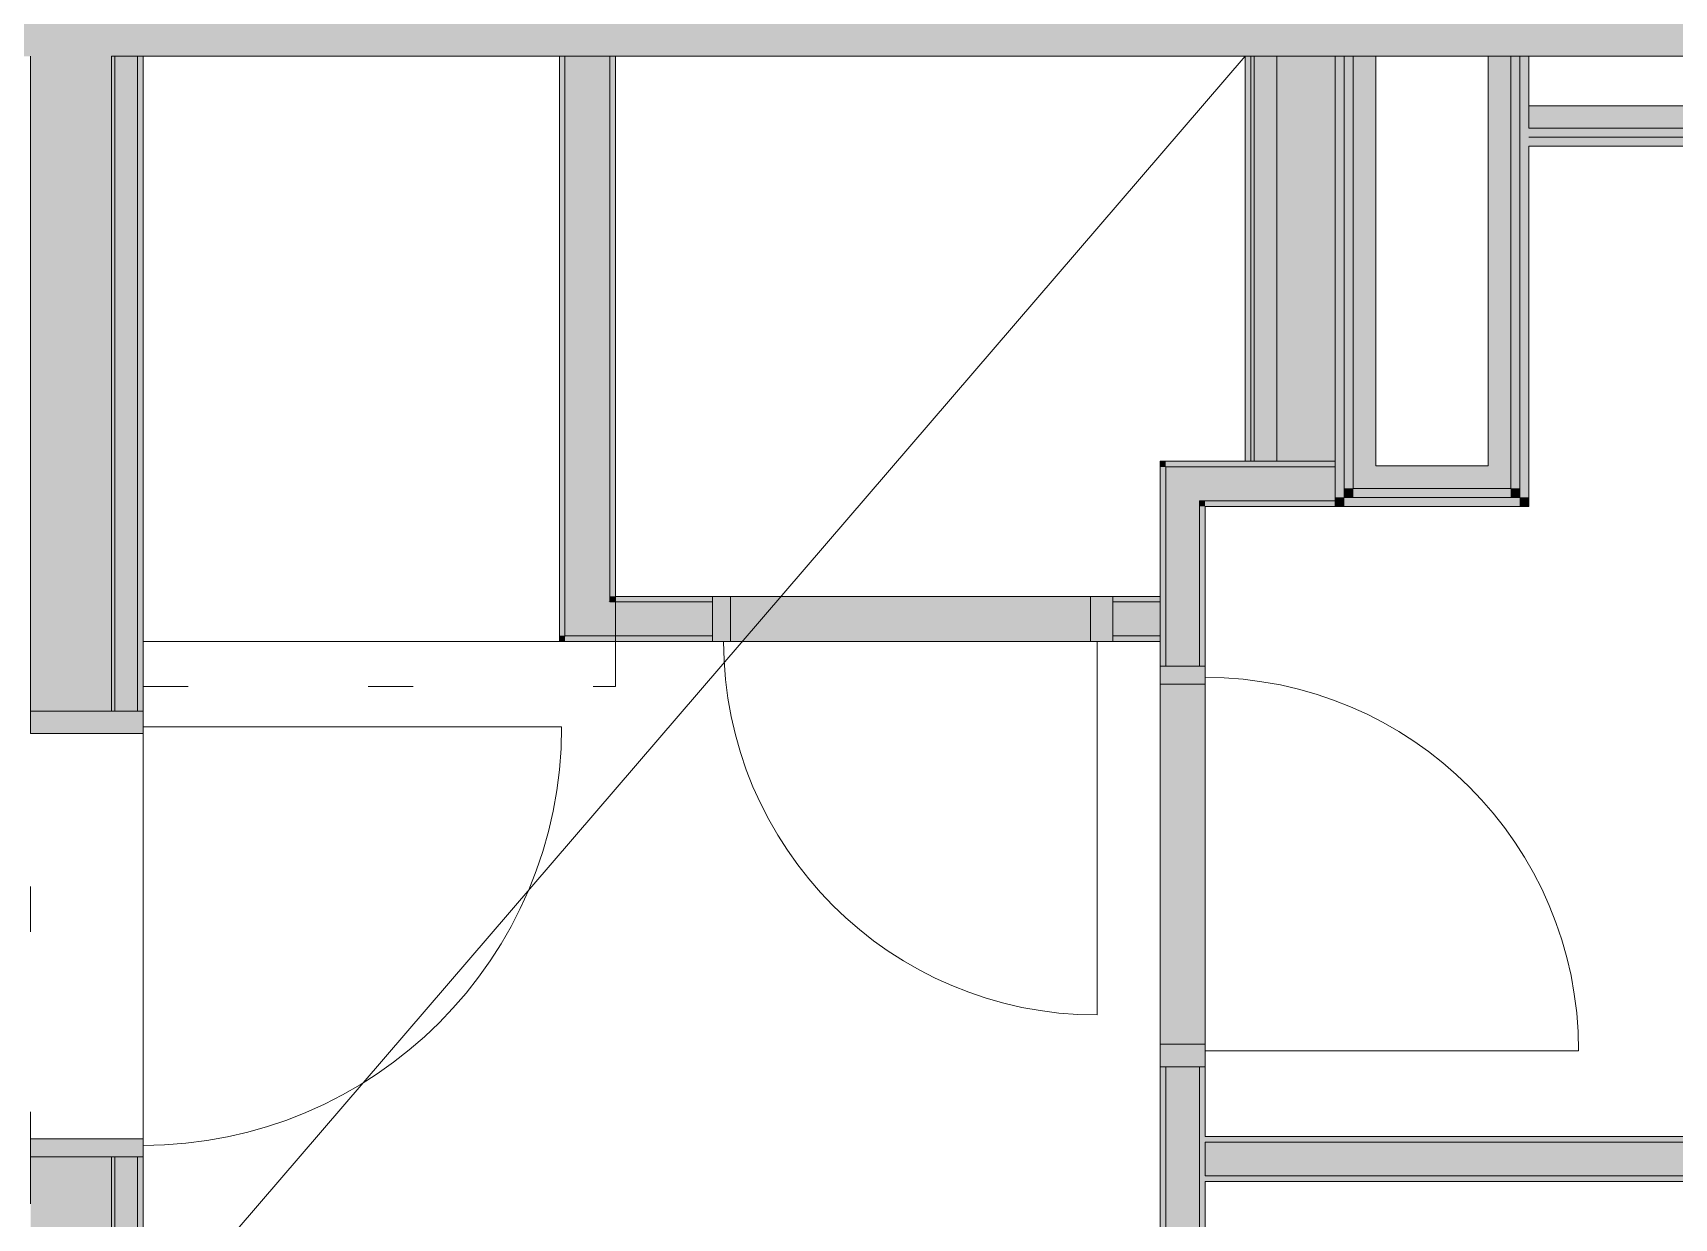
# Model space of a CAD drawing. Header units: metres. Extents: x -3 to 171, y -23 to 41.
# Drawn here: x 146.769 to 150.417, y 26.654 to 29.287 of the extents above; entities that cross this region are included whole.
import ezdxf

# ---------------------------------------------------------------- set-up
doc = ezdxf.new("R2010")
doc.units = ezdxf.units.M
doc.header["$MEASUREMENT"] = 0
doc.linetypes.add('UNSICHTBAR', pattern=[0.4, 0, -0.4])
for name, color, linetype in [('120 Wand Innen tragend', 7, 'Continuous'), ('130 Wand Innen', 7, 'Continuous'), ('170 Schachtwände', 7, 'Continuous'), ('230 Decke abgehaengt', 7, 'Continuous'), ('815 Raumbegrenzung', 7, 'Continuous')]:
    doc.layers.add(name, color=color, linetype=linetype)
doc.linetypes.add('Grenze Grundstück', pattern='A,0,[1,415_260415_PP_VA_1_7 1 DG1.Shx,S=0.00031746,R=0,X=0,Y=0],-0.04,0', length=0.04)

# ---------------------------------------------------------------- blocks, each defined once
blk = doc.blocks.new('Decke_2_2', base_point=(146.7742, 26.2852))
at = {"layer": '230 Decke abgehaengt', "color": 8, "linetype": 'Grenze Grundstück', "lineweight": 13, "ltscale": 200, "flags": 128}
blk.add_lwpolyline([(146.7742, 26.2852), (146.7742, 24.9352), (149.2742, 24.9352), (149.2742, 28.3352), (149.4635, 28.3352), (149.4635, 29.2352), (148.0642, 29.2352), (148.0642, 27.9352), (147.0142, 27.9352), (147.0142, 26.2852)], close=True, dxfattribs=at)
blk = doc.blocks.new('Metall Zargentür Typ3 27[3]_2', base_point=(133.3792, 35.4602))
at = {"layer": '120 Wand Innen tragend', "linetype": 'Continuous', "lineweight": 0, "true_color": 0xffffff}
for points in [[(147.0142, 27.7802), (146.7642, 27.7802), (146.7642, 27.7302), (147.0142, 27.7302)], [(146.7642, 26.7902), (147.0142, 26.7902), (147.0142, 26.8302), (146.7642, 26.8302)]]:
    blk.add_hatch(color=7, dxfattribs=at).paths.add_polyline_path(points)
at = {"layer": '120 Wand Innen tragend', "color": 7, "linetype": 'UNSICHTBAR', "lineweight": 13}
for p, q in [((146.7642, 26.7902), (146.7642, 27.7802)), ((147.0142, 26.7902), (147.0142, 27.7802))]:
    blk.add_line(p, q, dxfattribs=at)
at = {"layer": '120 Wand Innen tragend', "color": 7, "linetype": 'Continuous', "lineweight": 13}
for p, q in [((146.7642, 27.7302), (146.7642, 27.7802)), ((146.7642, 27.7802), (147.0142, 27.7802)), ((146.9442, 27.7802), (146.9517, 27.7802)), ((146.9442, 27.7802), (146.9517, 27.7802)), ((146.9517, 27.7802), (147.0017, 27.7802)), ((146.9517, 27.7802), (147.0017, 27.7802)), ((147.0017, 27.7802), (147.0142, 27.7802)), ((147.0017, 27.7802), (147.0142, 27.7802)), ((147.0142, 27.7802), (147.0142, 27.7302)), ((147.0142, 27.7302), (146.7642, 27.7302)), ((146.7642, 26.7902), (146.7642, 26.8302)), ((146.7642, 26.8302), (147.0142, 26.8302)), ((147.0142, 26.8302), (147.0142, 26.7902)), ((147.0142, 26.7902), (146.7642, 26.7902)), ((146.9442, 26.7902), (146.9517, 26.7902)), ((146.9442, 26.7902), (146.9517, 26.7902)), ((146.9517, 26.7902), (147.0017, 26.7902)), ((146.9517, 26.7902), (147.0017, 26.7902)), ((147.0017, 26.7902), (147.0142, 26.7902)), ((147.0017, 26.7902), (147.0142, 26.7902))]:
    blk.add_line(p, q, dxfattribs=at)
at = {"layer": '120 Wand Innen tragend', "color": 7, "linetype": 'Continuous', "lineweight": 18}
for p, q in [((146.7642, 27.7802), (146.9442, 27.7802)), ((146.7642, 27.7802), (146.9442, 27.7802)), ((146.7642, 26.7902), (146.9442, 26.7902)), ((146.7642, 26.7902), (146.9442, 26.7902))]:
    blk.add_line(p, q, dxfattribs=at)
at = {"layer": '120 Wand Innen tragend', "color": 8, "linetype": 'Continuous', "lineweight": 0}
blk.add_line((147.0142, 27.7452), (147.9442, 27.7452), dxfattribs=at)
blk.add_arc((147.0142, 27.7452), 0.93, 270, 0, dxfattribs=at)
blk = doc.blocks.new('Wand_24_2', base_point=(147.0142, 26.5052))
at = {"layer": '120 Wand Innen tragend', "linetype": 'Continuous', "lineweight": 0, "true_color": 0x000000}
for points in [[(146.7642, 27.7802), (146.9442, 27.7802), (146.9442, 29.2352), (146.7642, 29.2352)], [(146.9517, 29.2352), (146.9517, 27.7802), (147.0017, 27.7802), (147.0017, 29.2352)], [(147.0017, 29.2352), (147.0017, 27.7802), (147.0142, 27.7802), (147.0142, 29.2352)], [(146.7642, 26.6852), (146.9442, 26.6852), (146.9442, 26.7902), (146.7642, 26.7902)], [(146.9517, 26.5502), (147.0017, 26.5142), (147.0017, 26.7902), (146.9517, 26.7902)], [(147.0017, 26.5142), (147.0142, 26.5052), (147.0142, 26.7902), (147.0017, 26.7902)], [(146.7642, 26.5052), (146.9442, 26.5052), (146.9442, 26.5556), (146.7642, 26.6852)], [(146.7642, 26.6852), (146.9442, 26.5556), (146.9442, 26.6852)], [(147.0017, 26.5142), (146.9517, 26.5502), (146.9517, 26.5052), (147.0017, 26.5052)], [(147.0017, 26.5142), (147.0017, 26.5052), (147.0142, 26.5052)]]:
    blk.add_hatch(color=18, dxfattribs=at).paths.add_polyline_path(points)
at = {"layer": '120 Wand Innen tragend', "linetype": 'Continuous', "lineweight": 0, "true_color": 0xffffff}
for points in [[(146.9442, 29.2352), (146.9442, 27.7802), (146.9517, 27.7802), (146.9517, 29.2352)], [(146.9442, 26.5556), (146.9517, 26.5502), (146.9517, 26.7902), (146.9442, 26.7902)], [(146.9517, 26.5502), (146.9442, 26.5556), (146.9442, 26.5052), (146.9517, 26.5052)]]:
    blk.add_hatch(color=7, dxfattribs=at).paths.add_polyline_path(points)
at = {"layer": '120 Wand Innen tragend', "color": 7, "linetype": 'Continuous', "lineweight": 18}
for p, q in [((146.9442, 27.7802), (146.9442, 29.2352)), ((146.7642, 27.7802), (146.9442, 27.7802)), ((146.7642, 26.7902), (146.9442, 26.7902)), ((146.9442, 26.6852), (146.9442, 26.7902)), ((146.9442, 26.5556), (146.9442, 26.6852)), ((146.9442, 26.5556), (146.9442, 26.5052))]:
    blk.add_line(p, q, dxfattribs=at)
at = {"layer": '120 Wand Innen tragend', "color": 7, "linetype": 'Continuous', "lineweight": 13}
for p, q in [((146.9517, 27.7802), (146.9517, 29.2352)), ((147.0017, 27.7802), (147.0017, 29.2352)), ((146.9442, 27.7802), (146.9517, 27.7802)), ((146.9517, 27.7802), (147.0017, 27.7802)), ((147.0017, 27.7802), (147.0142, 27.7802)), ((146.9442, 26.7902), (146.9517, 26.7902)), ((146.9517, 26.5502), (146.9517, 26.7902)), ((146.9517, 26.7902), (147.0017, 26.7902)), ((147.0017, 26.5142), (147.0017, 26.7902)), ((147.0017, 26.7902), (147.0142, 26.7902)), ((146.9517, 26.5502), (146.9517, 26.5052)), ((147.0017, 26.5142), (147.0017, 26.5052))]:
    blk.add_line(p, q, dxfattribs=at)
at = {"layer": '120 Wand Innen tragend', "color": 7, "linetype": 'Continuous', "lineweight": 18, "flags": 128}
for points in [[(146.7642, 29.2352), (146.7642, 27.7802)], [(146.7642, 26.7902), (146.7642, 26.6852)], [(146.9442, 26.5052), (146.7642, 26.5052)]]:
    blk.add_lwpolyline(points, dxfattribs=at)
at = {"layer": '120 Wand Innen tragend', "color": 7, "linetype": 'Continuous', "lineweight": 13, "flags": 128}
for points in [[(146.9517, 29.2352), (146.9442, 29.2352)], [(147.0017, 29.2352), (146.9517, 29.2352)], [(147.0142, 29.2352), (147.0017, 29.2352)], [(147.0142, 27.7802), (147.0142, 29.2352)], [(147.0142, 26.5052), (147.0142, 26.7902)], [(146.9517, 26.5052), (146.9442, 26.5052)], [(147.0017, 26.5052), (146.9517, 26.5052)], [(147.0142, 26.5052), (147.0017, 26.5052)]]:
    blk.add_lwpolyline(points, dxfattribs=at)
at = {"layer": '120 Wand Innen tragend', "color": 7, "linetype": 'Continuous', "lineweight": 13}
blk.add_blockref('Metall Zargentür Typ3 27[3]_2', (133.3792, 35.4602), dxfattribs=at)
blk = doc.blocks.new('Wand_29_2', base_point=(145.6492, 29.4152))
at = {"layer": '120 Wand Innen tragend', "linetype": 'Continuous', "lineweight": 0, "true_color": 0x000000}
blk.add_hatch(color=18, dxfattribs=at).paths.add_polyline_path([(149.7642, 29.4152), (146.7017, 29.4152), (146.7017, 29.2352), (149.7642, 29.2352)])
at = {"layer": '120 Wand Innen tragend', "color": 7, "linetype": 'Continuous', "lineweight": 18, "flags": 128}
blk.add_lwpolyline([(146.9442, 29.2352), (149.7642, 29.2352)], dxfattribs=at)
blk = doc.blocks.new('Wand_38_2', base_point=(149.274, 26.7352))
at = {"layer": '130 Wand Innen', "linetype": 'Continuous', "lineweight": 0, "true_color": 0x000000}
for points in [[(152.0255, 26.8352), (149.3742, 26.8352), (149.3742, 26.8227), (152.0254, 26.8227)], [(149.3742, 26.7477), (152.0252, 26.7477), (152.0254, 26.8227), (149.3742, 26.8227)], [(149.3742, 26.7352), (152.0251, 26.7352), (152.0252, 26.7477), (149.3742, 26.7477)]]:
    blk.add_hatch(color=18, dxfattribs=at).paths.add_polyline_path(points)
at = {"layer": '130 Wand Innen', "color": 7, "linetype": 'Continuous', "lineweight": 18}
for p, q in [((152.0254, 26.8227), (149.3742, 26.8227)), ((149.3742, 26.8227), (149.3742, 26.7477)), ((149.3742, 26.7477), (152.0252, 26.7477))]:
    blk.add_line(p, q, dxfattribs=at)
at = {"layer": '130 Wand Innen', "color": 7, "linetype": 'Continuous', "lineweight": 18, "flags": 128}
for points in [[(149.274, 26.8352), (149.274, 26.7352)], [(151.9233, 26.8352), (149.3742, 26.8352)], [(152.0255, 26.8352), (151.9358, 26.8352)], [(152.0251, 26.7352), (152.0255, 26.8352)], [(149.3742, 26.7352), (152.0251, 26.7352)]]:
    blk.add_lwpolyline(points, dxfattribs=at)
blk = doc.blocks.new('Metall Zargentür Typ3 27[7]_2', base_point=(133.3792, 35.4602))
at = {"layer": '130 Wand Innen', "linetype": 'Continuous', "lineweight": 0, "true_color": 0xffffff}
for points in [[(149.2742, 27.8802), (149.2742, 27.8402), (149.3742, 27.8402), (149.3742, 27.8802)], [(149.3742, 26.9902), (149.3742, 27.0402), (149.2742, 27.0402), (149.2742, 26.9902)]]:
    blk.add_hatch(color=7, dxfattribs=at).paths.add_polyline_path(points)
at = {"layer": '130 Wand Innen', "color": 7, "linetype": 'Grenze Grundstück', "lineweight": 13, "ltscale": 200}
for p, q in [((149.2742, 27.8802), (149.2742, 26.9902)), ((149.3742, 27.8802), (149.3742, 26.9902))]:
    blk.add_line(p, q, dxfattribs=at)
at = {"layer": '130 Wand Innen', "color": 7, "linetype": 'Continuous', "lineweight": 13}
for p, q in [((149.2742, 27.8802), (149.2742, 27.8402)), ((149.3742, 27.8802), (149.2742, 27.8802)), ((149.3742, 27.8402), (149.3742, 27.8802)), ((149.2742, 27.8402), (149.3742, 27.8402)), ((149.3742, 27.0402), (149.2742, 27.0402)), ((149.2742, 27.0402), (149.2742, 26.9902)), ((149.3742, 26.9902), (149.3742, 27.0402)), ((149.2742, 26.9902), (149.3742, 26.9902))]:
    blk.add_line(p, q, dxfattribs=at)
at = {"layer": '130 Wand Innen', "color": 7, "linetype": 'Continuous', "lineweight": 18}
for p, q in [((149.2742, 27.8802), (149.2867, 27.8802)), ((149.2742, 27.8802), (149.2867, 27.8802)), ((149.2867, 27.8802), (149.3617, 27.8802)), ((149.2867, 27.8802), (149.3617, 27.8802)), ((149.3617, 27.8802), (149.3742, 27.8802)), ((149.3617, 27.8802), (149.3742, 27.8802)), ((149.2742, 26.9902), (149.2867, 26.9902)), ((149.2742, 26.9902), (149.2867, 26.9902)), ((149.2867, 26.9902), (149.3617, 26.9902)), ((149.2867, 26.9902), (149.3617, 26.9902)), ((149.3617, 26.9902), (149.3742, 26.9902)), ((149.3617, 26.9902), (149.3742, 26.9902))]:
    blk.add_line(p, q, dxfattribs=at)
at = {"layer": '130 Wand Innen', "color": 8, "linetype": 'Continuous', "lineweight": 0}
blk.add_line((149.3742, 27.0252), (150.2042, 27.0252), dxfattribs=at)
blk.add_arc((149.3742, 27.0252), 0.83, 0, 90, dxfattribs=at)
blk = doc.blocks.new('Wand_39_2', base_point=(149.2742, 28.2352))
at = {"layer": '130 Wand Innen', "linetype": 'Continuous', "lineweight": 0, "true_color": 0x000000}
for points in [[(149.2742, 28.3352), (149.2867, 28.3227), (149.2867, 28.3352)], [(149.2867, 28.3227), (149.2742, 28.3352), (149.2742, 28.3227)], [(149.2742, 28.3227), (149.2742, 27.8802), (149.2867, 27.8802), (149.2867, 28.3227)], [(149.2867, 28.3227), (149.3617, 28.2477), (149.3617, 28.3227)], [(149.3617, 28.2477), (149.2867, 28.3227), (149.2867, 28.2477)], [(149.3617, 28.2477), (149.2867, 28.2477), (149.2867, 27.8802), (149.3617, 27.8802)], [(149.3617, 28.2477), (149.3742, 28.2352), (149.3742, 28.2477)], [(149.3742, 28.2352), (149.3617, 28.2477), (149.3617, 28.2352)], [(149.3742, 28.2352), (149.3617, 28.2352), (149.3617, 27.8802), (149.3742, 27.8802)], [(149.2867, 26.9902), (149.2742, 26.9902), (149.2742, 26.0345), (149.2867, 26.0345)], [(149.3617, 26.9902), (149.2867, 26.9902), (149.2867, 26.0345), (149.3617, 26.0345)], [(149.3742, 26.9902), (149.3617, 26.9902), (149.3617, 26.0345), (149.3742, 26.0345)]]:
    blk.add_hatch(color=18, dxfattribs=at).paths.add_polyline_path(points)
at = {"layer": '130 Wand Innen', "linetype": 'Continuous', "lineweight": 13, "true_color": 0xe8e2dc}
blk.add_hatch(color=254, dxfattribs=at).paths.add_polyline_path([(149.2742, 26.9902), (149.3742, 26.9902), (149.3742, 27.8802), (149.2742, 27.8802)])
at = {"layer": '130 Wand Innen', "color": 7, "linetype": 'Continuous', "lineweight": 18}
for p, q in [((149.3617, 28.3227), (149.2867, 28.3227)), ((149.2867, 28.3227), (149.2867, 28.2477)), ((149.2867, 28.2477), (149.2867, 27.8802)), ((149.3742, 28.2477), (149.3617, 28.2477)), ((149.3617, 27.8802), (149.3617, 28.2477)), ((149.2742, 27.8802), (149.2867, 27.8802)), ((149.2867, 27.8802), (149.3617, 27.8802)), ((149.3617, 27.8802), (149.3742, 27.8802)), ((149.2742, 26.9902), (149.2867, 26.9902)), ((149.2867, 26.9902), (149.2867, 26.0345)), ((149.2867, 26.9902), (149.3617, 26.9902)), ((149.3617, 26.0345), (149.3617, 26.9902)), ((149.3617, 26.9902), (149.3742, 26.9902))]:
    blk.add_line(p, q, dxfattribs=at)
at = {"layer": '130 Wand Innen', "color": 7, "linetype": 'Continuous', "lineweight": 18, "flags": 128}
for points in [[(149.2742, 28.3352), (149.2867, 28.3352)], [(149.2742, 28.3352), (149.2742, 28.0352)], [(149.3742, 27.8802), (149.3742, 28.2352)], [(149.2742, 28.0227), (149.2742, 27.9477)], [(149.2742, 27.9352), (149.2742, 27.8802)], [(149.2742, 26.9902), (149.2742, 26.8352)], [(149.3742, 26.8352), (149.3742, 26.9902)], [(149.2742, 26.8227), (149.2742, 26.7477)], [(149.3742, 26.7477), (149.3742, 26.8227)], [(149.2742, 26.7352), (149.2742, 26.0345)], [(149.3742, 26.0345), (149.3742, 26.7352)]]:
    blk.add_lwpolyline(points, dxfattribs=at)
at = {"layer": '130 Wand Innen', "color": 7, "linetype": 'Continuous', "lineweight": 13}
blk.add_blockref('Metall Zargentür Typ3 27[7]_2', (133.3792, 35.4602), dxfattribs=at)
blk = doc.blocks.new('Wand_54_2', base_point=(149.4635, 28.3352))
at = {"layer": '130 Wand Innen', "linetype": 'Continuous', "lineweight": 0, "true_color": 0x000000}
for points in [[(149.4635, 29.2352), (149.4635, 28.3352), (149.476, 28.3352), (149.476, 29.2352)], [(149.4835, 29.2352), (149.4835, 28.3352), (149.5335, 28.3352), (149.5335, 29.2352)]]:
    blk.add_hatch(color=18, dxfattribs=at).paths.add_polyline_path(points)
at = {"layer": '130 Wand Innen', "linetype": 'Continuous', "lineweight": 0, "true_color": 0xffffff}
for points in [[(149.476, 29.2352), (149.476, 28.3352), (149.4835, 28.3352), (149.4835, 29.2352)], [(149.5335, 29.2352), (149.5335, 28.3352), (149.6635, 28.3352), (149.6635, 29.2352)]]:
    blk.add_hatch(color=7, dxfattribs=at).paths.add_polyline_path(points)
at = {"layer": '130 Wand Innen', "color": 7, "linetype": 'Continuous', "lineweight": 18}
for p, q in [((149.476, 29.2352), (149.476, 28.3352)), ((149.4835, 29.2352), (149.4835, 28.3352)), ((149.5335, 29.2352), (149.5335, 28.3352))]:
    blk.add_line(p, q, dxfattribs=at)
at = {"layer": '130 Wand Innen', "color": 7, "linetype": 'Continuous', "lineweight": 18, "flags": 128}
for points in [[(149.6635, 29.2352), (149.4635, 29.2352)], [(149.4635, 29.2352), (149.4635, 28.3352)], [(149.6635, 28.3352), (149.6635, 29.2352)], [(149.4635, 28.3352), (149.6635, 28.3352)]]:
    blk.add_lwpolyline(points, dxfattribs=at)
blk = doc.blocks.new('Wand_55_2', base_point=(149.2742, 28.2352))
at = {"layer": '130 Wand Innen', "linetype": 'Continuous', "lineweight": 0, "true_color": 0x000000}
for points in [[(149.2867, 28.3227), (149.6635, 28.3227), (149.6635, 28.3352), (149.2867, 28.3352)], [(149.3617, 28.2477), (149.6635, 28.2477), (149.6635, 28.3227), (149.3617, 28.3227)], [(149.3742, 28.2352), (149.6635, 28.2352), (149.6635, 28.2477), (149.3742, 28.2477)]]:
    blk.add_hatch(color=18, dxfattribs=at).paths.add_polyline_path(points)
at = {"layer": '130 Wand Innen', "color": 7, "linetype": 'Continuous', "lineweight": 18}
for p, q in [((149.3617, 28.3227), (149.2867, 28.3227)), ((149.6635, 28.3227), (149.3617, 28.3227)), ((149.3742, 28.2477), (149.3617, 28.2477)), ((149.3742, 28.2477), (149.6635, 28.2477))]:
    blk.add_line(p, q, dxfattribs=at)
at = {"layer": '130 Wand Innen', "color": 7, "linetype": 'Continuous', "lineweight": 18, "flags": 128}
for points in [[(149.6635, 28.3352), (149.2867, 28.3352)], [(149.6635, 28.3227), (149.6635, 28.3352)], [(149.6635, 28.2477), (149.6635, 28.3227)], [(149.3742, 28.2352), (149.6635, 28.2352)], [(149.6635, 28.2352), (149.6635, 28.2477)]]:
    blk.add_lwpolyline(points, dxfattribs=at)
blk = doc.blocks.new('Wand_56_2', base_point=(148.0642, 27.9352))
at = {"layer": '130 Wand Innen', "linetype": 'Continuous', "lineweight": 0, "true_color": 0x000000}
for points in [[(147.9517, 27.9477), (147.9517, 29.2352), (147.9392, 29.2352), (147.9392, 27.9477)], [(148.0486, 28.0227), (148.0517, 28.0252), (148.0517, 29.2352), (147.9517, 29.2352), (147.9517, 28.0227)], [(148.0642, 28.0352), (148.0642, 29.2352), (148.0517, 29.2352), (148.0517, 28.0352)], [(147.9517, 28.0227), (147.9517, 27.9477), (147.9548, 27.9477), (148.0486, 28.0227)], [(148.0517, 28.0227), (148.0486, 28.0227), (147.9548, 27.9477), (148.0517, 27.9477)], [(148.0517, 28.0252), (148.0486, 28.0227), (148.0517, 28.0227)], [(148.0642, 28.0352), (148.0517, 28.0252), (148.0517, 28.0227), (148.0642, 28.0227)], [(148.0517, 28.0252), (148.0642, 28.0352), (148.0517, 28.0352)], [(147.9517, 27.9477), (147.9392, 27.9477), (147.9392, 27.9352), (147.9517, 27.9452)], [(147.9392, 27.9352), (147.9517, 27.9352), (147.9517, 27.9452)]]:
    blk.add_hatch(color=18, dxfattribs=at).paths.add_polyline_path(points)
at = {"layer": '130 Wand Innen', "color": 7, "linetype": 'Continuous', "lineweight": 18}
for p, q in [((147.9517, 29.2352), (147.9517, 28.0227)), ((148.0517, 28.0252), (148.0517, 29.2352)), ((147.9517, 28.0227), (147.9517, 27.9477)), ((148.0517, 28.0227), (148.0517, 28.0252)), ((148.0517, 28.0227), (148.0642, 28.0227)), ((147.9548, 27.9477), (147.9517, 27.9477)), ((147.9548, 27.9477), (148.0517, 27.9477))]:
    blk.add_line(p, q, dxfattribs=at)
at = {"layer": '130 Wand Innen', "color": 7, "linetype": 'Continuous', "lineweight": 18, "flags": 128}
for points in [[(147.9517, 29.2352), (147.9392, 29.2352)], [(147.9392, 29.2352), (147.9392, 27.9352)], [(148.0517, 29.2352), (147.9517, 29.2352)], [(148.0642, 29.2352), (148.0517, 29.2352)], [(148.0642, 28.0352), (148.0642, 29.2352)], [(147.9392, 27.9352), (147.9517, 27.9352)]]:
    blk.add_lwpolyline(points, dxfattribs=at)
blk = doc.blocks.new('Metall Zargentür Typ3 27[17]_2', base_point=(133.3792, 35.4602))
at = {"layer": '130 Wand Innen', "linetype": 'Continuous', "lineweight": 0, "true_color": 0xffffff}
for points in [[(148.2792, 28.0352), (148.2792, 27.9352), (148.3192, 27.9352), (148.3192, 28.0352)], [(149.1692, 27.9352), (149.1692, 28.0352), (149.1192, 28.0352), (149.1192, 27.9352)]]:
    blk.add_hatch(color=7, dxfattribs=at).paths.add_polyline_path(points)
at = {"layer": '130 Wand Innen', "color": 7, "linetype": 'Grenze Grundstück', "lineweight": 13, "ltscale": 200}
for p, q in [((148.2792, 28.0352), (149.1692, 28.0352)), ((148.2792, 27.9352), (149.1692, 27.9352))]:
    blk.add_line(p, q, dxfattribs=at)
at = {"layer": '130 Wand Innen', "color": 7, "linetype": 'Continuous', "lineweight": 13}
for p, q in [((148.2792, 28.0352), (148.3192, 28.0352)), ((148.2792, 27.9352), (148.2792, 28.0352)), ((148.3192, 28.0352), (148.3192, 27.9352)), ((149.1192, 27.9352), (149.1192, 28.0352)), ((149.1192, 28.0352), (149.1692, 28.0352)), ((149.1692, 28.0352), (149.1692, 27.9352)), ((148.3192, 27.9352), (148.2792, 27.9352)), ((149.1692, 27.9352), (149.1192, 27.9352))]:
    blk.add_line(p, q, dxfattribs=at)
at = {"layer": '130 Wand Innen', "color": 7, "linetype": 'Continuous', "lineweight": 18}
for p, q in [((148.2792, 28.0227), (148.2792, 28.0352)), ((148.2792, 28.0227), (148.2792, 28.0352)), ((148.2792, 27.9477), (148.2792, 28.0227)), ((148.2792, 27.9477), (148.2792, 28.0227)), ((149.1692, 28.0227), (149.1692, 28.0352)), ((149.1692, 28.0227), (149.1692, 28.0352)), ((149.1692, 27.9477), (149.1692, 28.0227)), ((149.1692, 27.9477), (149.1692, 28.0227)), ((148.2792, 27.9352), (148.2792, 27.9477)), ((148.2792, 27.9352), (148.2792, 27.9477)), ((149.1692, 27.9352), (149.1692, 27.9477)), ((149.1692, 27.9352), (149.1692, 27.9477))]:
    blk.add_line(p, q, dxfattribs=at)
at = {"layer": '130 Wand Innen', "color": 8, "linetype": 'Continuous', "lineweight": 0}
blk.add_line((149.1342, 27.9352), (149.1342, 27.1052), dxfattribs=at)
blk.add_arc((149.1342, 27.9352), 0.83, 180, 270, dxfattribs=at)
blk = doc.blocks.new('Wand_57_2', base_point=(148.0642, 27.9352))
at = {"layer": '130 Wand Innen', "linetype": 'Continuous', "lineweight": 0, "true_color": 0x000000}
for points in [[(148.0517, 27.9477), (148.2792, 27.9477), (148.2792, 28.0227), (148.0517, 28.0227)], [(148.0642, 28.0352), (148.0642, 28.0227), (148.2792, 28.0227), (148.2792, 28.0352)], [(149.1692, 28.0352), (149.1692, 28.0227), (149.2742, 28.0227), (149.2742, 28.0352)], [(149.1692, 27.9477), (149.2742, 27.9477), (149.2742, 28.0227), (149.1692, 28.0227)], [(147.9517, 27.9477), (147.9517, 27.9452), (147.9548, 27.9477)], [(147.9517, 27.9452), (147.9517, 27.9352), (148.2792, 27.9352), (148.2792, 27.9477), (147.9548, 27.9477)], [(149.2742, 27.9477), (149.1692, 27.9477), (149.1692, 27.9352), (149.2742, 27.9352)]]:
    blk.add_hatch(color=18, dxfattribs=at).paths.add_polyline_path(points)
at = {"layer": '130 Wand Innen', "linetype": 'Continuous', "lineweight": 13, "true_color": 0xe8e2dc}
blk.add_hatch(color=254, dxfattribs=at).paths.add_polyline_path([(149.1692, 27.9352), (149.1692, 28.0352), (148.2792, 28.0352), (148.2792, 27.9352)])
at = {"layer": '130 Wand Innen', "color": 7, "linetype": 'Continuous', "lineweight": 18}
for p, q in [((148.0517, 28.0227), (148.0642, 28.0227)), ((148.2792, 28.0227), (148.0642, 28.0227)), ((148.2792, 28.0227), (148.2792, 28.0352)), ((148.2792, 27.9477), (148.2792, 28.0227)), ((149.1692, 28.0227), (149.1692, 28.0352)), ((149.2742, 28.0227), (149.1692, 28.0227)), ((149.1692, 27.9477), (149.1692, 28.0227)), ((147.9548, 27.9477), (147.9517, 27.9477)), ((147.9548, 27.9477), (148.0517, 27.9477)), ((148.0517, 27.9477), (148.2792, 27.9477)), ((148.2792, 27.9352), (148.2792, 27.9477)), ((149.1692, 27.9477), (149.2742, 27.9477)), ((149.1692, 27.9352), (149.1692, 27.9477))]:
    blk.add_line(p, q, dxfattribs=at)
at = {"layer": '130 Wand Innen', "color": 7, "linetype": 'Continuous', "lineweight": 18, "flags": 128}
for points in [[(148.2792, 28.0352), (148.0642, 28.0352)], [(149.2742, 28.0352), (149.1692, 28.0352)], [(149.2742, 27.9477), (149.2742, 28.0227)], [(147.9517, 27.9352), (148.2792, 27.9352)], [(149.1692, 27.9352), (149.2742, 27.9352)]]:
    blk.add_lwpolyline(points, dxfattribs=at)
at = {"layer": '130 Wand Innen', "color": 7, "linetype": 'Continuous', "lineweight": 13}
blk.add_blockref('Metall Zargentür Typ3 27[17]_2', (133.3792, 35.4602), dxfattribs=at)
blk = doc.blocks.new('Wand_62_2', base_point=(149.7642, 29.4152))
at = {"layer": '120 Wand Innen tragend', "linetype": 'Continuous', "lineweight": 0, "true_color": 0x000000}
blk.add_hatch(color=18, dxfattribs=at).paths.add_polyline_path([(149.7642, 29.2352), (152.0335, 29.2352), (152.0341, 29.4152), (149.7642, 29.4152)])
at = {"layer": '120 Wand Innen tragend', "color": 7, "linetype": 'Continuous', "lineweight": 18, "flags": 128}
for points in [[(152.0341, 29.4152), (149.7642, 29.4152)], [(149.7642, 29.2352), (152.0335, 29.2352)]]:
    blk.add_lwpolyline(points, dxfattribs=at)
blk = doc.blocks.new('Wand_78_2', base_point=(150.0935, 28.2352))
at = {"layer": '170 Schachtwände', "linetype": 'Continuous', "lineweight": 0, "true_color": 0x000000}
for points in [[(150.0535, 28.3252), (150.0535, 29.2352), (150.0035, 29.2352), (150.0035, 28.3252)], [(150.0735, 28.2752), (150.0735, 29.2352), (150.0535, 29.2352), (150.0535, 28.2752)], [(150.0935, 28.2552), (150.0935, 29.2352), (150.0735, 29.2352), (150.0735, 28.2552)], [(150.0035, 28.2752), (150.0535, 28.2752), (150.0035, 28.3252)], [(150.0035, 28.3252), (150.0535, 28.2752), (150.0535, 28.3252)], [(150.0535, 28.2552), (150.0735, 28.2552), (150.0535, 28.2752)], [(150.0535, 28.2752), (150.0735, 28.2552), (150.0735, 28.2752)], [(150.0735, 28.2352), (150.0935, 28.2352), (150.0735, 28.2552)], [(150.0735, 28.2552), (150.0935, 28.2352), (150.0935, 28.2552)]]:
    blk.add_hatch(color=18, dxfattribs=at).paths.add_polyline_path(points)
at = {"layer": '170 Schachtwände', "color": 7, "linetype": 'Continuous', "lineweight": 18}
for p, q in [((150.0535, 28.3252), (150.0535, 29.2352)), ((150.0735, 28.2752), (150.0735, 29.2352)), ((150.0535, 28.2752), (150.0535, 28.3252)), ((150.0035, 28.2752), (150.0535, 28.2752)), ((150.0735, 28.2552), (150.0735, 28.2752))]:
    blk.add_line(p, q, dxfattribs=at)
at = {"layer": '170 Schachtwände', "color": 7, "linetype": 'Continuous', "lineweight": 18, "flags": 128}
for points in [[(150.0535, 29.2352), (150.0035, 29.2352)], [(150.0035, 29.2352), (150.0035, 28.3252)], [(150.0735, 29.2352), (150.0535, 29.2352)], [(150.0935, 29.2352), (150.0735, 29.2352)], [(150.0935, 29.0752), (150.0935, 29.2352)], [(150.0935, 28.2352), (150.0935, 29.0352)], [(150.0935, 28.2352), (150.0735, 28.2352)]]:
    blk.add_lwpolyline(points, dxfattribs=at)
blk = doc.blocks.new('Wand_79_2', base_point=(149.6635, 28.2352))
at = {"layer": '170 Schachtwände', "linetype": 'Continuous', "lineweight": 0, "true_color": 0x000000}
for points in [[(149.6835, 28.2552), (149.6835, 29.2352), (149.6635, 29.2352), (149.6635, 28.2552)], [(149.7035, 28.2752), (149.7035, 29.2352), (149.6835, 29.2352), (149.6835, 28.2752)], [(149.7535, 28.3252), (149.7535, 29.2352), (149.7035, 29.2352), (149.7035, 28.3252)], [(149.7535, 28.3252), (149.7035, 28.2752), (149.7535, 28.2752)], [(149.7035, 28.3252), (149.7035, 28.2752), (149.7535, 28.3252)], [(149.6835, 28.2552), (149.7035, 28.2552), (149.7035, 28.2752)], [(149.6835, 28.2752), (149.6835, 28.2552), (149.7035, 28.2752)], [(149.6635, 28.2352), (149.6835, 28.2352), (149.6835, 28.2552)], [(149.6635, 28.2552), (149.6635, 28.2352), (149.6835, 28.2552)]]:
    blk.add_hatch(color=18, dxfattribs=at).paths.add_polyline_path(points)
at = {"layer": '170 Schachtwände', "color": 7, "linetype": 'Continuous', "lineweight": 18}
for p, q in [((149.6835, 29.2352), (149.6835, 28.2752)), ((149.7035, 29.2352), (149.7035, 28.3252)), ((149.7035, 28.3252), (149.7035, 28.2752)), ((149.6835, 28.2752), (149.6835, 28.2552)), ((149.7035, 28.2752), (149.7535, 28.2752))]:
    blk.add_line(p, q, dxfattribs=at)
at = {"layer": '170 Schachtwände', "color": 7, "linetype": 'Continuous', "lineweight": 18, "flags": 128}
for points in [[(149.6635, 29.2352), (149.6835, 29.2352)], [(149.6635, 29.2352), (149.6635, 28.2352)], [(149.6835, 29.2352), (149.7035, 29.2352)], [(149.7035, 29.2352), (149.7535, 29.2352)], [(149.7535, 28.3252), (149.7535, 29.2352)], [(149.6635, 28.2352), (149.6835, 28.2352)]]:
    blk.add_lwpolyline(points, dxfattribs=at)
blk = doc.blocks.new('Wand_80_2', base_point=(150.0935, 28.2352))
at = {"layer": '170 Schachtwände', "linetype": 'Continuous', "lineweight": 0, "true_color": 0x000000}
for points in [[(150.0035, 28.3252), (149.7535, 28.3252), (149.7535, 28.2752), (150.0035, 28.2752)], [(149.7035, 28.2552), (150.0535, 28.2552), (150.0535, 28.2752), (149.7035, 28.2752)], [(149.6835, 28.2352), (150.0735, 28.2352), (150.0735, 28.2552), (149.6835, 28.2552)]]:
    blk.add_hatch(color=18, dxfattribs=at).paths.add_polyline_path(points)
at = {"layer": '170 Schachtwände', "color": 7, "linetype": 'Continuous', "lineweight": 18}
for p, q in [((149.7035, 28.2752), (149.7535, 28.2752)), ((149.7535, 28.2752), (150.0035, 28.2752)), ((150.0035, 28.2752), (150.0535, 28.2752)), ((149.6835, 28.2552), (149.7035, 28.2552)), ((149.7035, 28.2552), (150.0535, 28.2552)), ((150.0535, 28.2552), (150.0735, 28.2552))]:
    blk.add_line(p, q, dxfattribs=at)
at = {"layer": '170 Schachtwände', "color": 7, "linetype": 'Continuous', "lineweight": 18, "flags": 128}
for points in [[(150.0035, 28.3252), (149.7535, 28.3252)], [(149.6835, 28.2352), (150.0735, 28.2352)]]:
    blk.add_lwpolyline(points, dxfattribs=at)
blk = doc.blocks.new('Wand_113_2', base_point=(150.0935, 29.0352))
at = {"layer": '170 Schachtwände', "linetype": 'Continuous', "lineweight": 0, "true_color": 0x000000}
for points in [[(150.0935, 29.0752), (151.8335, 29.0752), (151.8335, 29.1252), (150.0935, 29.1252)], [(150.0935, 29.0552), (151.8335, 29.0552), (151.8335, 29.0752), (150.0935, 29.0752)], [(150.0935, 29.0352), (151.8335, 29.0352), (151.8335, 29.0552), (150.0935, 29.0552)]]:
    blk.add_hatch(color=18, dxfattribs=at).paths.add_polyline_path(points)
at = {"layer": '170 Schachtwände', "color": 7, "linetype": 'Continuous', "lineweight": 18}
for p, q in [((150.0935, 29.0752), (151.8335, 29.0752)), ((150.0935, 29.0552), (151.8335, 29.0552))]:
    blk.add_line(p, q, dxfattribs=at)
at = {"layer": '170 Schachtwände', "color": 7, "linetype": 'Continuous', "lineweight": 18, "flags": 128}
for points in [[(151.8335, 29.1252), (150.0935, 29.1252)], [(150.0935, 29.1252), (150.0935, 29.0752)], [(151.8335, 29.0852), (151.8335, 29.1252)], [(151.8335, 29.0352), (151.8335, 29.0752)], [(150.0935, 29.0352), (151.8335, 29.0352)]]:
    blk.add_lwpolyline(points, dxfattribs=at)
blk = doc.blocks.new('Wand_115_2', base_point=(150.0935, 29.0352))
at = {"layer": '170 Schachtwände', "linetype": 'Continuous', "lineweight": 0, "true_color": 0x000000}
for points in [[(150.0935, 29.0752), (151.8335, 29.0752), (151.8335, 29.1252), (150.0935, 29.1252)], [(150.0935, 29.0552), (151.8335, 29.0552), (151.8335, 29.0752), (150.0935, 29.0752)], [(150.0935, 29.0352), (151.8335, 29.0352), (151.8335, 29.0552), (150.0935, 29.0552)]]:
    blk.add_hatch(color=18, dxfattribs=at).paths.add_polyline_path(points)
at = {"layer": '170 Schachtwände', "color": 7, "linetype": 'Continuous', "lineweight": 18}
for p, q in [((150.0935, 29.0752), (151.8335, 29.0752)), ((150.0935, 29.0552), (151.8335, 29.0552))]:
    blk.add_line(p, q, dxfattribs=at)
at = {"layer": '170 Schachtwände', "color": 7, "linetype": 'Continuous', "lineweight": 18, "flags": 128}
for points in [[(151.8335, 29.1252), (150.0935, 29.1252)], [(150.0935, 29.1252), (150.0935, 29.0752)], [(151.8335, 29.0852), (151.8335, 29.1252)], [(151.8335, 29.0352), (151.8335, 29.0752)], [(150.0935, 29.0352), (151.8335, 29.0352)]]:
    blk.add_lwpolyline(points, dxfattribs=at)
blk = doc.blocks.new('Wand_144_2', base_point=(147.0142, 27.8352))
at = {"layer": '130 Wand Innen', "color": 7, "linetype": 'UNSICHTBAR', "lineweight": 13, "flags": 128}
for points in [[(148.0642, 27.9352), (147.0142, 27.9352)], [(147.0142, 27.9227), (147.0142, 27.9352)], [(147.0142, 27.8477), (147.0142, 27.9227)], [(148.0642, 27.9227), (148.0642, 27.9352)], [(148.0642, 27.8477), (148.0642, 27.9227)], [(147.0142, 27.8352), (147.0142, 27.8477)], [(147.0142, 27.8352), (148.0642, 27.8352)], [(148.0642, 27.8352), (148.0642, 27.8477)]]:
    blk.add_lwpolyline(points, dxfattribs=at)

msp = doc.modelspace()

# ---------------------------------------------------------------- linework, layer by layer
at = {"layer": '230 Decke abgehaengt', "color": 8, "linetype": 'Grenze Grundstück', "lineweight": 13, "ltscale": 200}
msp.add_line((147.0142, 26.3852), (149.4635, 29.2352), dxfattribs=at)
at = {"layer": '815 Raumbegrenzung', "color": 8, "linetype": 'Grenze Grundstück', "lineweight": 13, "ltscale": 200}
msp.add_line((147.0142, 27.9352), (147.9392, 27.9352), dxfattribs=at)

# ---------------------------------------------------------------- block references
at = {"layer": '120 Wand Innen tragend', "color": 7, "lineweight": 25}
for name, p in [('Wand_29_2', (145.6492, 29.4152)), ('Wand_62_2', (149.7642, 29.4152)), ('Wand_24_2', (147.0142, 26.5052))]:
    msp.add_blockref(name, p, dxfattribs=at)
at = {"layer": '130 Wand Innen', "color": 7, "lineweight": 35}
for name, p in [('Wand_56_2', (148.0642, 27.9352)), ('Wand_54_2', (149.4635, 28.3352)), ('Wand_39_2', (149.2742, 28.2352)), ('Wand_55_2', (149.2742, 28.2352)), ('Wand_57_2', (148.0642, 27.9352)), ('Wand_144_2', (147.0142, 27.8352)), ('Wand_38_2', (149.274, 26.7352))]:
    msp.add_blockref(name, p, dxfattribs=at)
at = {"layer": '170 Schachtwände', "color": 7, "lineweight": 35}
for name, p in [('Wand_79_2', (149.6635, 28.2352)), ('Wand_78_2', (150.0935, 28.2352)), ('Wand_113_2', (150.0935, 29.0352)), ('Wand_115_2', (150.0935, 29.0352)), ('Wand_80_2', (150.0935, 28.2352))]:
    msp.add_blockref(name, p, dxfattribs=at)
at = {"layer": '230 Decke abgehaengt', "color": 8, "linetype": 'Grenze Grundstück', "lineweight": 13, "ltscale": 200}
msp.add_blockref('Decke_2_2', (146.7742, 26.2852), dxfattribs=at)

doc.saveas('drawing.dxf')
